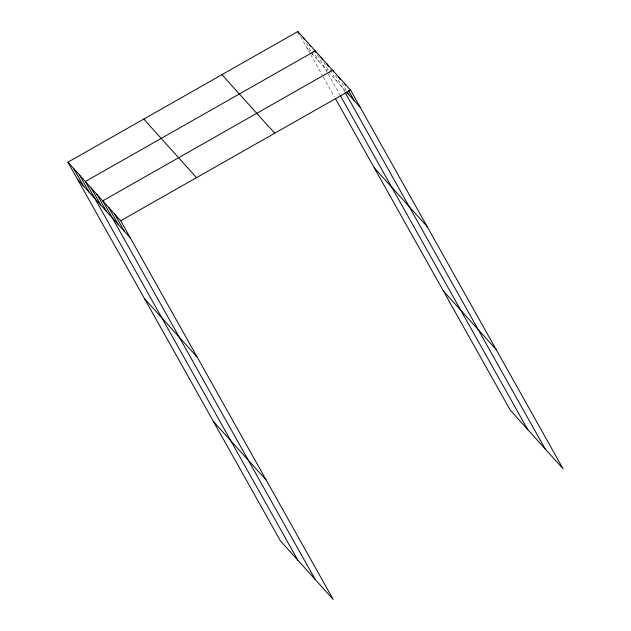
<?xml version="1.0" encoding="UTF-8"?>
<svg xmlns="http://www.w3.org/2000/svg" width="631" height="631" viewBox="0 0 631 631"><rect width="100%" height="100%" fill="white"/><g stroke="black" fill="none" stroke-linecap="round" stroke-linejoin="round"><path stroke-width="0.47" stroke-dasharray="3.15 2.37" d="M307.392 48.634L310.61 52.215M311.257 52.933L327.379 70.83M345.204 90.612L330.605 74.403L329.169 71.839M341.963 82.819L346.277 90.509M335.503 75.326L344.621 91.582M330.179 69.741L336.41 80.847M323.892 62.445L328.688 70.987M317.614 55.149L327.694 73.117M328.175 73.969L339.738 94.579M312.763 50.417L318.994 61.522M306.485 43.121L313.189 55.078M300.679 36.677L310.278 53.785M310.76 54.645L322.804 76.106M323.285 76.966L334.367 96.709"/><path stroke-width="0.95" d="M67.919 162.191L120.687 220.755L333.2 599.45L280.432 540.885L67.919 162.191L297.8 31.55L350.568 90.115L563.081 468.809L510.313 410.245L335.329 98.428M120.687 220.755L350.568 90.115M346.403 91.937L360.159 107.199M374.357 167.964L427.124 226.529M443.348 290.915L496.116 349.479M221.938 74.663L274.706 133.228M143.781 119.078L196.549 177.642M77.51 179.275L130.278 237.84M144.475 298.605L197.243 357.17M213.467 421.555L266.235 480.12M344.589 83.481L345.543 85.185M348.422 90.312L354.172 100.566M338.61 76.84L340.046 79.403M347.239 92.221L348.194 93.924M333.586 71.91L332.624 70.207L102.743 200.847L315.255 579.534M345.11 92.441L545.137 448.893M326.819 63.763L328.262 66.326M321.021 57.318L322.457 59.882M316.17 52.586L315.216 50.874L85.335 181.515L297.848 560.21M340.219 95.431L527.729 429.569M309.411 44.438L310.365 46.142M303.606 37.994L304.56 39.698M297.8 31.55L299.236 34.113M114.708 214.122L124.291 231.206M108.729 207.481L118.312 224.565M96.937 194.403L106.529 211.488M91.14 187.959L100.723 205.043M79.53 175.079L89.113 192.163M73.724 168.635L83.308 185.719"/></g></svg>
